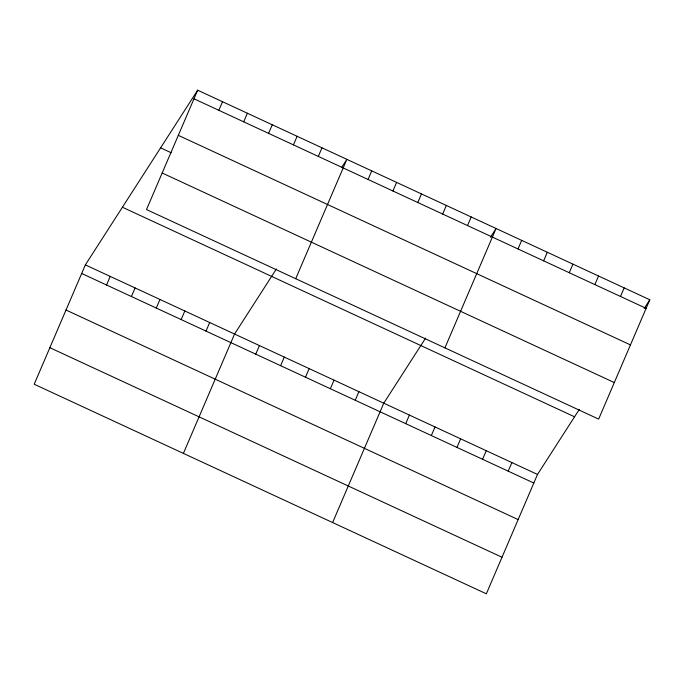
<?xml version="1.0" encoding="UTF-8"?>
<svg xmlns="http://www.w3.org/2000/svg" width="684" height="684" viewBox="0 0 684 684"><rect width="100%" height="100%" fill="white"/><g stroke="black" fill="none" stroke-linecap="round" stroke-linejoin="round"><path stroke-width="1.03" d="M197.659 90.194L146.504 209.552L598.645 419.112L649.8 299.763L197.659 90.194L85.355 264.888L34.2 384.237L486.341 593.806L537.496 474.448L579.331 409.374M106.542 284.997L110.227 276.413M131.413 296.523L135.09 287.938M218.846 110.304L222.522 101.719M156.277 308.048L159.962 299.464M243.709 121.837L247.394 113.245M181.149 319.573L184.825 310.989M268.581 133.363L272.258 124.77M206.012 331.099L209.697 322.515M293.453 144.888L297.13 136.296M183.406 453.398L234.561 334.04L276.396 268.966M318.317 156.414L321.993 147.829M255.748 354.158L259.433 345.565M295.71 278.704L346.865 159.355L341.812 167.212M280.62 365.683L284.296 357.091M368.052 179.465L371.728 170.88M305.483 377.209L309.168 368.616M392.924 190.99L396.6 182.406M330.355 388.734L334.031 380.142M417.787 202.515L421.472 193.931M355.218 400.26L358.903 391.675M442.659 214.041L446.336 205.457M332.612 522.55L383.767 403.201L425.602 338.127M467.523 225.566L471.208 216.982M405.715 423.661L409.391 415.077M444.916 347.865L496.071 228.507L490.454 237.245M431.33 435.537L435.015 426.944M518.01 248.967L521.695 240.383M456.955 447.413L460.631 438.82M543.635 260.843L547.311 252.259M482.579 459.289L486.256 450.696M569.259 272.719L572.936 264.135M508.195 471.165L511.88 462.572M594.875 284.595L598.56 276.011M620.499 296.471L624.176 287.887M644.183 308.493L649.8 299.763M193.974 98.778L646.124 308.347M178.31 135.338L630.451 344.898M160.595 147.847L171.12 152.72M162.168 173.001L614.309 382.561M122.419 207.235L574.56 416.804M85.355 264.888L537.496 474.448M81.678 273.472L533.819 483.032M66.006 310.023L518.147 519.592M49.864 347.686L502.013 557.255"/></g></svg>
